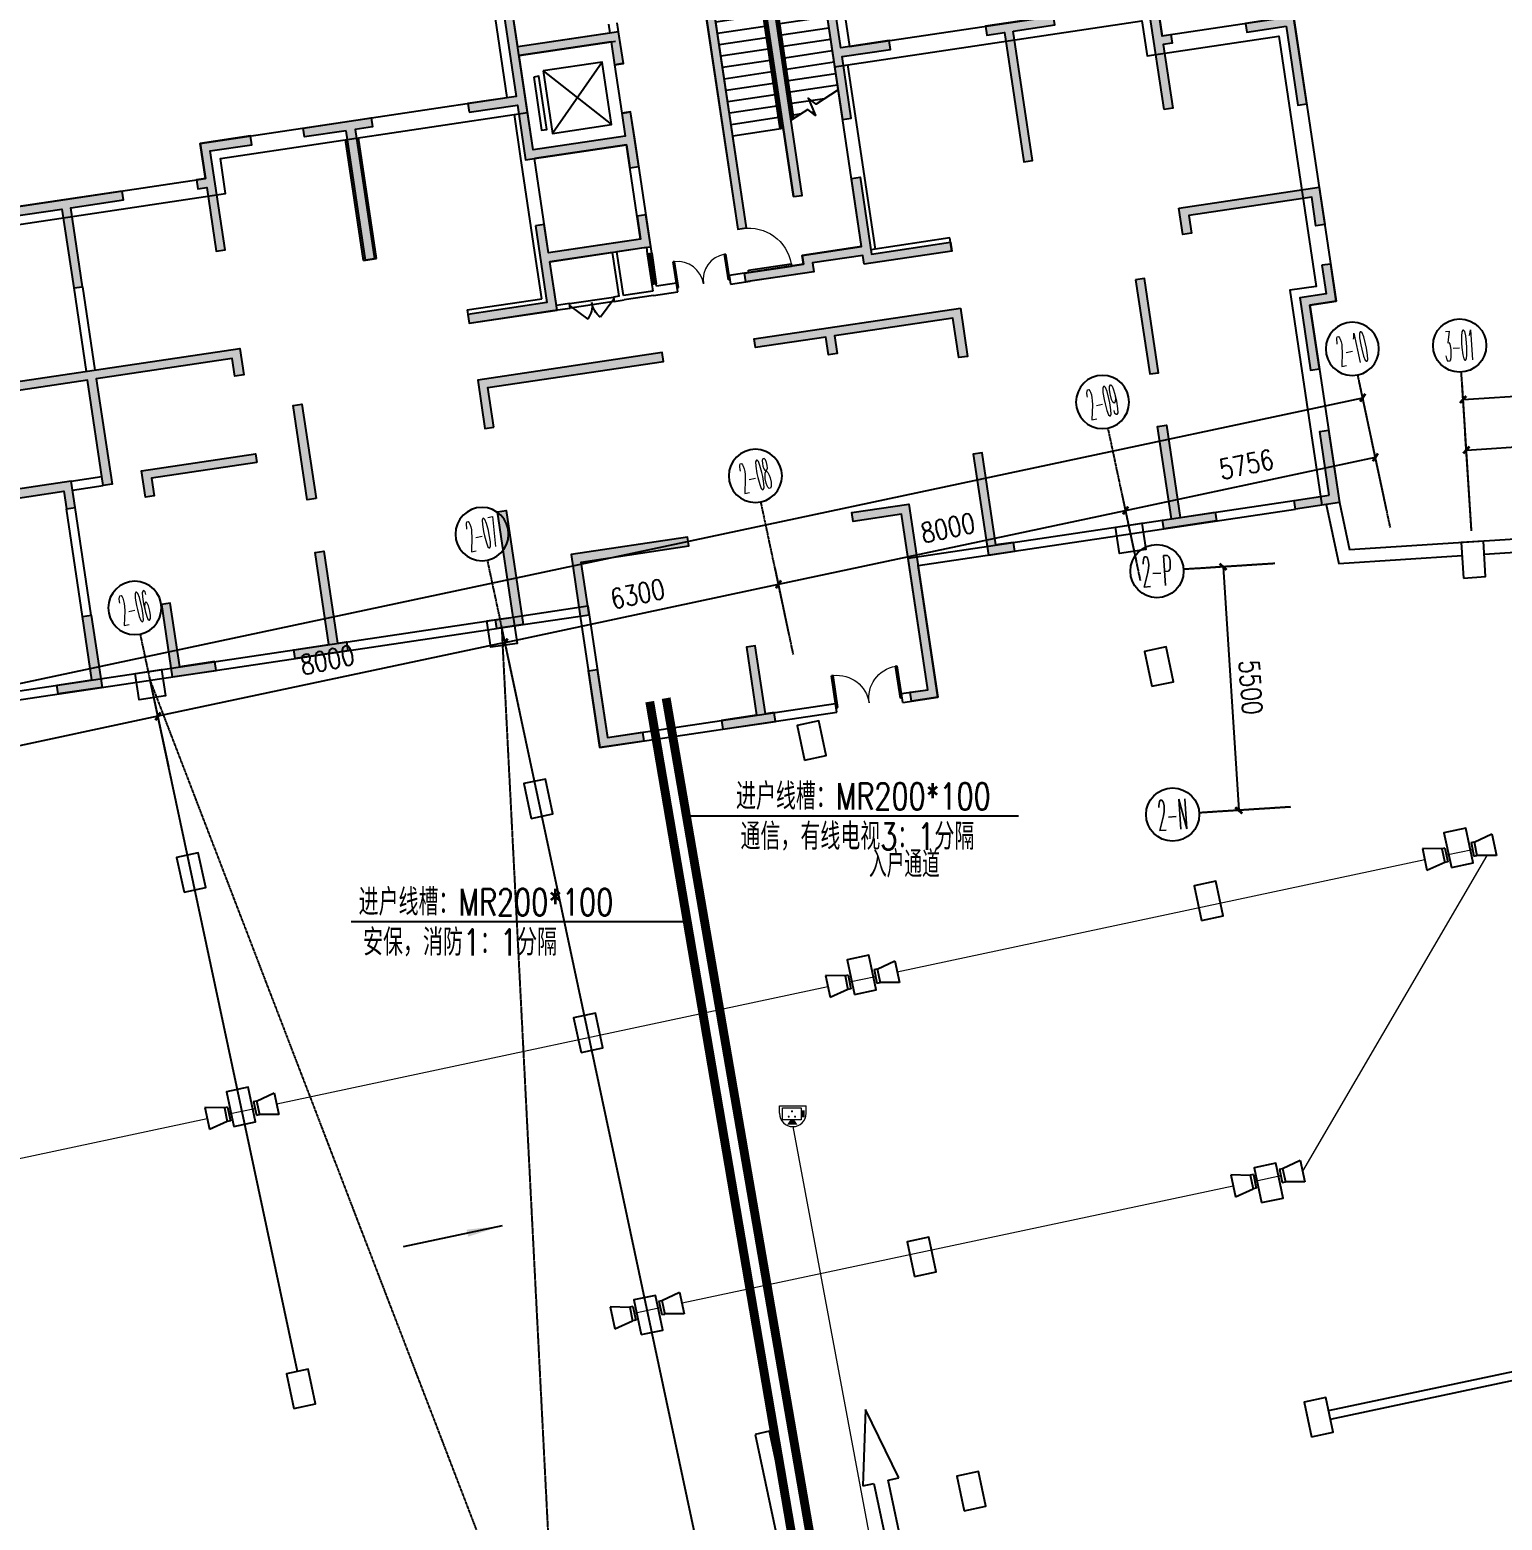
# Model space of a CAD drawing. Extents: x -781653 to 929899, y -295171 to 30012.
# Drawn here: x -234958 to -201771, y -152853 to -119255 of the extents above; entities that cross this region are included whole.
import ezdxf
from ezdxf.enums import TextEntityAlignment as Align

# ---------------------------------------------------------------- set-up
doc = ezdxf.new("R2010")
doc.units = 0
doc.header["$LTSCALE"] = 10
doc.header["$MEASUREMENT"] = 0
for name, pattern in [('CENTER', [2, 1.25, -0.25, 0.25, -0.25]), ('DASH', [0.35, 0.25, -0.1]), ('DASHED', [0.75, 0.5, -0.25])]:
    doc.linetypes.add(name, pattern=pattern)
doc.layers.get('0').update_dxf_attribs({"linetype": 'CONTINUOUS'})
doc.layers.get('Defpoints').update_dxf_attribs({"linetype": 'CONTINUOUS'})
for name, color, linetype in [('A-STAIRS', 9, 'CONTINUOUS'), ('AXIS', 3, 'CONTINUOUS'), ('AXIS_TEXT', 7, 'CONTINUOUS'), ('COLU', 1, 'CONTINUOUS'), ('DIM_ELEV', 3, 'CONTINUOUS'), ('DIM_SYMB', 3, 'CONTINUOUS'), ('DOTE', 8, 'CENTER'), ('jq-h', 252, 'CONTINUOUS'), ('jz', 121, 'CONTINUOUS'), ('OUTLINE', 93, 'DASH'), ('PUB_DIM', 3, 'CONTINUOUS'), ('RD-equip', 3, 'CONTINUOUS'), ('RD-text', 4, 'CONTINUOUS'), ('STAIR', 9, 'CONTINUOUS'), ('TEXT', 7, 'CONTINUOUS'), ('wall', 8, 'CONTINUOUS'), ('WINDOW', 4, 'CONTINUOUS'), ('wj', 7, 'CONTINUOUS'), ('结构墙', 1, 'CONTINUOUS'), ('行车方向', 4, 'CONTINUOUS'), ('行车线', 207, 'CONTINUOUS')]:
    doc.layers.add(name, color=color, linetype=linetype)
doc.layers.add('RD-line', color=2, linetype='CONTINUOUS', lineweight=0)
doc.layers.get('DOTE').off()
doc.styles.add('_TCH_AXIS', font='COMPLEX', dxfattribs={"bigfont": 'GBCBIG'})
doc.styles.add('_TEL_DIM', font='SIMPLEX', dxfattribs={"width": 0.8, "height": 3.5, "bigfont": 'HZTXT'})
doc.styles.add('COMPLEX', font='COMPLEX')
doc.styles.add('DIM_FONT', font='SIMPLEX', dxfattribs={"width": 0.8, "bigfont": 'HZTXT'})
doc.styles.add('FS2', font='tjromans.shx', dxfattribs={"width": 0.8, "bigfont": 'tjhztxt.shx'})
doc.linetypes.add('BRA', pattern='A,2.8,-0.1,["B",_TEL_DIM,S=0.07,R=0,X=0,Y=-0.12],-0.25', length=3.15)
doc.linetypes.add('CCTV', pattern='A,2.8,-0.1,["V",_TEL_DIM,S=0.07,R=0,X=0,Y=-0.12],-0.25', length=3.15)
doc.dimstyles.new('DIMN300', dxfattribs={"dimscale": 3, "dimtxt": 300, "dimasz": 100, "dimexe": 250, "dimexo": 300, "dimgap": 150, "dimtad": 1, "dimdec": 0, "dimzin": 0, "dimdsep": 46, "dimtxsty": 'DIM_FONT', "dimblk": 'ARCHTICK', "dimcen": 0.09, "dimclrt": 7, "dimazin": 2, "dimtfac": 1, "dimtdec": 0, "dimtix": 1, "dimtmove": 2, "dimatfit": 3, "dimfxl": 0, "dimtolj": 1, "dimtzin": 0, "dimarcsym": 0})

# ---------------------------------------------------------------- blocks, each defined once
blk = doc.blocks.new('_ARROW')
blk.add_solid([(0, 0), (-1, 0.1), (-1, -0.1)])
blk = doc.blocks.new('DTTT')
at = {"layer": 'jz'}
for p, q in [((748, -792), (-748, 792)), ((-748, -792), (748, 792))]:
    blk.add_line(p, q, dxfattribs=at)
for points in [[(-748, -792), (-748, 792), (748, 792), (748, -792)], [(-1003, -673), (-1003, 673), (-871, 673), (-871, -673)]]:
    blk.add_lwpolyline(points, close=True, dxfattribs=at)
blk = doc.blocks.new('st02')
at = {"layer": 'DIM_SYMB'}
blk.add_lwpolyline([(0, -1930), (537, -2172), (693, -2013), (587, -2426), (742, -2265), (1150, -2450)], dxfattribs=at)
at = {"layer": 'STAIR'}
for p, q in [((0, 0), (1150, 0)), ((1080, -2418), (1080, 0)), ((1120, -2436), (1120, 0)), ((2500, 0), (1350, 0)), ((1380, -2600), (1380, 0)), ((1420, -2600), (1420, 0)), ((0, -260), (1080, -260)), ((1120, -260), (1150, -260)), ((1380, -260), (1350, -260)), ((2500, -260), (1420, -260)), ((0, -520), (1080, -520)), ((1120, -520), (1150, -520)), ((1380, -520), (1350, -520)), ((2500, -520), (1420, -520)), ((0, -780), (1080, -780)), ((1120, -780), (1150, -780)), ((1380, -780), (1350, -780)), ((2500, -780), (1420, -780)), ((0, -1040), (1080, -1040)), ((0, -1300), (1080, -1300)), ((1120, -1040), (1150, -1040)), ((1120, -1300), (1150, -1300)), ((1380, -1040), (1350, -1040)), ((1380, -1300), (1350, -1300)), ((2500, -1040), (1420, -1040)), ((2500, -1300), (1420, -1300)), ((0, -1560), (1080, -1560)), ((1120, -1560), (1150, -1560)), ((1380, -1560), (1350, -1560)), ((2500, -1560), (1420, -1560)), ((0, -1820), (1080, -1820)), ((1120, -1820), (1150, -1820)), ((1380, -1820), (1350, -1820)), ((2500, -1820), (1420, -1820)), ((332, -2080), (1080, -2080)), ((609, -2340), (670, -2340)), ((907, -2340), (1080, -2340)), ((1120, -2080), (1150, -2080)), ((1120, -2340), (1150, -2340)), ((1380, -2080), (1350, -2080)), ((1380, -2340), (1350, -2340)), ((2500, -2080), (1420, -2080)), ((2500, -2340), (1420, -2340)), ((2500, -2600), (1350, -2600))]:
    blk.add_line(p, q, dxfattribs=at)
blk = doc.blocks.new('A$C24CC5D58')
at = {"color": 8, "extrusion": (0, 0, -1)}
for p, q in [((40800, 10850), (40800, 10150)), ((40800, 10850), (40900, 10850)), ((40833, 10150), (40833, 10850)), ((40867, 10150), (40867, 10850)), ((40900, 10850), (40900, 10150)), ((40900, 10150), (40800, 10150)), ((43000, 10100), (43000, 10150)), ((43000, 10150), (43975, 10150)), ((43000, 10100), (43975, 10100)), ((43975, 10150), (43975, 10100)), ((38900, 9950), (39254, 9596)), ((39900, 9950), (39546, 9596))]:
    blk.add_line(p, q, dxfattribs=at)
at = {"color": 8}
for p, q in [((41350, 10000), (41350, 10585)), ((41380, 10585), (41350, 10585)), ((41380, 10000), (41380, 10585)), ((42520, 10000), (42520, 10585)), ((42520, 10585), (42550, 10585)), ((42550, 10000), (42550, 10585)), ((41350, 10000), (41380, 10000)), ((42550, 10000), (42520, 10000))]:
    blk.add_line(p, q, dxfattribs=at)
at = {"color": 8, "lineweight": 13, "extrusion": (0, 0, -1)}
blk.add_arc((-43000, 10125), 975, 90, 178.5307, dxfattribs=at)
at = {"color": 8, "lineweight": 13}
for centre, start, end in [((41365, 10000), 0, 88.5307), ((42535, 10000), 91.4693, 180)]:
    blk.add_arc(centre, 585, start, end, dxfattribs=at)
at = {"color": 8, "extrusion": (0, 0, -1)}
for centre, start, end in [((-38900, 9950), 180, 225), ((-39900, 9950), 315, 360)]:
    blk.add_arc(centre, 500, start, end, dxfattribs=at)
at = {"layer": 'DIM_SYMB', "color": 8}
for points in [[(43640, 13200, 0, 0, 0), (43640, 15500, 80, 0, 0), (43640, 15800, 0, 0, 0)], [(45060, 15800, 0, 0, 0), (45060, 14800, 80, 0, 0), (45060, 14500, 0, 0, 0)]]:
    blk.add_lwpolyline(points, format="xyseb", dxfattribs=at)
at = {"layer": 'STAIR', "color": 8}
blk.add_line((40700, 15175), (40700, 14075), dxfattribs=at)
at = {"layer": 'wall', "color": 8}
for p, q in [((42900, 17100), (42900, 11100)), ((43100, 11100), (43100, 17100)), ((40700, 15900), (38600, 15900)), ((40700, 16100), (40700, 15900)), ((40900, 15800), (40900, 16100)), ((40900, 15900), (40900, 15900)), ((40900, 15175), (40900, 15800)), ((44250, 11640), (44250, 15800)), ((44450, 11640), (44450, 15800)), ((40700, 15700), (38600, 15700)), ((40700, 15700), (40800, 15700)), ((40700, 15700), (40700, 15175)), ((40700, 15175), (40900, 15175)), ((34450, 11650), (34450, 14400)), ((34750, 11650), (34750, 14400)), ((38300, 13450), (38300, 14400)), ((38600, 13550), (38600, 14400)), ((45600, 10300), (45600, 14400)), ((45900, 10200), (45900, 14400)), ((40900, 14075), (40700, 14075)), ((40700, 14075), (40700, 13550)), ((40900, 13450), (40900, 14075)), ((38300, 11100), (38300, 13450)), ((40700, 13550), (38600, 13550)), ((40900, 11100), (40900, 13450)), ((40700, 13350), (38600, 13350)), ((38600, 11200), (38600, 13350)), ((40700, 11200), (40700, 13350)), ((34450, 11650), (34750, 11650)), ((44250, 11640), (44450, 11640)), ((38300, 10200), (38300, 11100)), ((40130, 11200), (38600, 11200)), ((40700, 11200), (40130, 11200)), ((40900, 10850), (40900, 11100)), ((42900, 11100), (43100, 11100)), ((38600, 10000), (38600, 11000)), ((40030, 11000), (38600, 11000)), ((40030, 10000), (40030, 11000)), ((40800, 11000), (40130, 11000)), ((40130, 10000), (40130, 11000)), ((40800, 11000), (40800, 10850)), ((40800, 10850), (40900, 10850)), ((36600, 10200), (38300, 10200)), ((36600, 10200), (36600, 9900)), ((40900, 10150), (40800, 10150)), ((40800, 10150), (40800, 10000)), ((40900, 10100), (40900, 10150)), ((41350, 10100), (40900, 10100)), ((41350, 9900), (41350, 10100)), ((42900, 10100), (42550, 10100)), ((42550, 10100), (42550, 9900)), ((43100, 10100), (42900, 10100)), ((44250, 10100), (43100, 10100)), ((45600, 10300), (44250, 10300)), ((44250, 10300), (44250, 10100)), ((45600, 10100), (44450, 10100)), ((44450, 10100), (44450, 9900)), ((45600, 9900), (45600, 10100)), ((45800, 10200), (45800, 10200)), ((47600, 10200), (45800, 10200)), ((47600, 9900), (47600, 10200)), ((36600, 9900), (38500, 9900)), ((38500, 9900), (38900, 9900)), ((38900, 10000), (38600, 10000)), ((38900, 9900), (38900, 10000)), ((40030, 10000), (39900, 10000)), ((39900, 10000), (39900, 9900)), ((39900, 9900), (40130, 9900)), ((40800, 10000), (40130, 10000)), ((40800, 9900), (40130, 9900)), ((40800, 9900), (41350, 9900)), ((42550, 9900), (43000, 9900)), ((44450, 9900), (43000, 9900)), ((47600, 9900), (45600, 9900))]:
    blk.add_line(p, q, dxfattribs=at)
at = {"layer": 'WINDOW', "color": 8, "linetype": 'DASH'}
for p, q in [((40900, 15175), (40700, 15175)), ((40700, 14075), (40900, 14075))]:
    blk.add_line(p, q, dxfattribs=at)
at = {"layer": 'WINDOW', "color": 8}
for p, q in [((38900, 10000), (39900, 10000)), ((39900, 9900), (38900, 9900))]:
    blk.add_line(p, q, dxfattribs=at)
at = {"layer": 'OUTLINE', "color": 8, "xscale": -1}
blk.add_blockref('st02', (45600, 15800), dxfattribs=at)
at = {"layer": 'STAIR', "color": 8, "xscale": -0.9000000000232827, "yscale": 0.9000000000232827, "zscale": 0.9, "rotation": 180}
blk.add_blockref('DTTT', (39758, 14565), dxfattribs=at)
blk = doc.blocks.new('JG301')
at = {"layer": 'jq-h'}
for points in [[(21000, -1700), (21000, -200), (23100, -200), (23100, -500), (23300, -500), (23300, 0), (20800, 0), (20800, -2800), (19700, -2800), (19700, -3000), (20800, -3000), (20800, -4250), (23100, -4250), (23100, -4775), (23300, -4775), (23300, -3525), (23100, -3525), (23100, -4050), (21000, -4050), (21000, -1900), (23100, -1900), (23100, -2425), (23300, -2425), (23300, -1700)], [(28000, -500), (27400, -500), (27400, -300), (28200, -300), (28200, -2800), (29300, -2800), (29300, -3000), (28200, -3000), (28200, -4400), (28000, -4400)], [(25300, -1600), (25500, -1600), (25500, -6500), (25300, -6500)], [(26650, -1800), (26850, -1800), (26850, -5960), (26650, -5960)], [(13800, -5250), (13600, -5250), (13600, -3800), (13400, -3800), (13400, -3600), (13600, -3600), (13600, -2800), (14750, -2800), (14750, -3000), (13800, -3000)], [(17100, -5950), (16900, -5950), (16900, -3000), (15950, -3000), (15950, -2800), (17500, -2800), (17500, -3000), (17100, -3000)], [(31500, -2800), (33050, -2800), (33050, -3000), (32100, -3000), (32100, -5950), (31900, -5950), (31900, -3000), (31500, -3000)], [(35400, -5250), (35200, -5250), (35200, -3000), (34250, -3000), (34250, -2800), (35400, -2800), (35400, -3600), (35600, -3600), (35600, -3800), (35400, -3800)], [(10300, -5600), (10500, -5600), (10500, -3800), (11700, -3800), (11700, -3600), (9100, -3600), (9100, -3800), (10300, -3800)], [(38200, -3800), (37300, -3800), (37300, -3600), (38400, -3600), (38400, -3600), (38400, -5600), (38200, -5600)], [(20800, -5750), (20800, -7500), (19000, -7500), (19000, -7700), (21000, -7700), (21000, -6600), (23100, -6600), (23300, -6600), (23300, -5875), (23100, -5875), (23100, -6400), (21000, -6400), (21000, -5750)], [(30000, -7700), (28000, -7700), (28000, -7500), (26850, -7500), (26850, -7700), (25300, -7700), (25300, -7500), (26650, -7500), (26650, -7300), (28000, -7300), (28000, -5750), (28200, -5750), (28200, -7500), (30000, -7500)], [(10300, -10100), (10500, -10100), (10500, -7700), (13600, -7700), (13600, -8100), (13800, -8100), (13800, -7500), (7000, -7500), (7000, -8100), (7200, -8100), (7200, -7700), (10300, -7700)], [(35200, -7500), (38400, -7500), (38400, -8350), (38200, -8350), (38200, -7700), (35400, -7700), (35400, -8100), (35200, -8100)], [(15000, -11100), (14800, -11100), (14800, -8950), (15000, -8950)], [(19000, -9000), (23200, -9000), (23200, -9200), (19200, -9200), (19200, -10100), (19000, -10100)], [(25300, -9000), (30000, -9000), (30000, -10100), (29800, -10100), (29800, -9200), (27100, -9200), (27100, -9600), (26900, -9600), (26900, -9200), (25300, -9200)], [(34200, -11100), (34000, -11100), (34000, -8950), (34200, -8950)], [(37600, -10100), (37600, -9900), (38200, -9900), (38200, -9250), (38400, -9250), (38400, -10100), (37800, -10100), (37800, -11550), (37600, -11550)], [(9600, -9900), (7000, -9900), (7000, -10100), (9400, -10100), (9400, -10500), (9600, -10500)], [(11200, -9900), (13800, -9900), (13800, -10100), (11400, -10100), (11400, -10500), (11200, -10500)], [(19000, -12000), (19200, -12000), (19200, -14600), (18600, -14600), (18600, -14400), (19000, -14400)], [(14800, -12300), (15000, -12300), (15000, -14400), (15200, -14400), (15200, -14600), (14000, -14600), (14000, -14400), (14800, -14400)], [(29800, -12300), (30000, -12300), (30000, -14400), (30400, -14400), (30400, -14600), (29800, -14600)], [(35000, -14600), (33800, -14600), (33800, -14400), (34000, -14400), (34000, -12300), (34200, -12300), (34200, -14400), (35000, -14400)], [(8600, -14600), (9600, -14600), (9600, -12950), (9400, -12950), (9400, -14400), (8600, -14400)], [(12200, -14600), (11200, -14600), (11200, -12950), (11400, -12950), (11400, -14400), (12200, -14400)], [(37800, -14600), (36800, -14600), (36800, -14400), (37600, -14400), (37600, -12950), (37800, -12950)], [(20700, -14600), (20500, -14600), (20500, -13200), (23150, -13200), (23150, -13400), (20700, -13400)], [(28000, -13400), (26900, -13400), (26900, -13200), (28200, -13200), (28200, -17600), (27600, -17600), (27600, -17400), (28000, -17400)], [(20500, -15850), (20700, -15850), (20700, -17400), (21500, -17400), (21500, -17600), (20500, -17600)], [(24500, -17600), (23300, -17600), (23300, -17400), (24100, -17400), (24100, -15850), (24300, -15850), (24300, -17400), (24500, -17400)]]:
    blk.add_hatch(color=256, dxfattribs=at).paths.add_polyline_path(points)
at = {"layer": 'wj'}
blk.add_line((10500, -10100), (10300, -10100), dxfattribs=at)
for points in [[(19700, -3000), (20800, -3000), (20800, -4250), (23100, -4250), (23100, -4775), (23300, -4775), (23300, -3525), (23100, -3525), (23100, -4050), (21000, -4050), (21000, -1900), (23100, -1900), (23100, -2425), (23300, -2425), (23300, -1700), (21000, -1700), (21000, -200)], [(20800, 0), (20800, -2800), (19700, -2800), (19700, -3000)], [(28000, -500), (28000, -4400), (28200, -4400), (28200, -3000), (29300, -3000), (29300, -2800), (28200, -2800), (28200, -300), (27400, -300), (27400, -500), (28000, -500)], [(13600, -2800), (13600, -3600), (13400, -3600), (13400, -3800), (13600, -3800), (13600, -5250), (13800, -5250), (13800, -3000), (14750, -3000), (14750, -2800), (13600, -2800)], [(16900, -3000), (15950, -3000), (15950, -2800), (17500, -2800), (17500, -3000), (17100, -3000), (17100, -5950), (16900, -5950), (16900, -3000)], [(32100, -3000), (33050, -3000), (33050, -2800), (31500, -2800), (31500, -3000), (31900, -3000), (31900, -5950), (32100, -5950), (32100, -3000)], [(35200, -5250), (35200, -3000), (34250, -3000), (34250, -2800), (35400, -2800), (35400, -3600), (35600, -3600), (35600, -3800), (35400, -3800), (35400, -5250), (35200, -5250)], [(10300, -5600), (10500, -5600), (10500, -3800), (11700, -3800), (11700, -3600), (9100, -3600), (9100, -3800), (10300, -3800), (10300, -5600), (10500, -5600)], [(38200, -3800), (38200, -5600), (38400, -5600), (38400, -3600), (37300, -3600), (37300, -3800), (38200, -3800)], [(20800, -5750), (20800, -7500), (19000, -7500), (19000, -7700), (21000, -7700), (21000, -6600), (23100, -6600), (23100, -6600), (23300, -6600), (23300, -5875), (23100, -5875), (23100, -6400), (21000, -6400), (21000, -5750), (20800, -5750)], [(7000, -7500), (13800, -7500), (13800, -8100), (13600, -8100), (13600, -7700), (10500, -7700), (10500, -10100), (10300, -10100), (10300, -7700), (7200, -7700), (7200, -8100), (7000, -8100), (7000, -7500)], [(35200, -7500), (38400, -7500), (38400, -8350), (38200, -8350), (38200, -7700), (35400, -7700), (35400, -8100), (35200, -8100), (35200, -7500)], [(30000, -9000), (30000, -10100), (29800, -10100), (29800, -9200), (27100, -9200), (27100, -9600), (26900, -9600), (26900, -9200), (25300, -9200), (25300, -9000), (30000, -9000)], [(38200, -9250), (38200, -9900), (37600, -9900), (37600, -10100), (37600, -10100), (37600, -11550), (37800, -11550), (37800, -10100), (38400, -10100), (38400, -9250), (38200, -9250)], [(19200, -14600), (18600, -14600), (18600, -14400), (19000, -14400), (19000, -12000), (19200, -12000), (19200, -14600)], [(15000, -14400), (15200, -14400), (15200, -14600), (14000, -14600), (14000, -14400), (14800, -14400), (14800, -12300), (15000, -12300), (15000, -14400)], [(35000, -14400), (35000, -14600), (33800, -14600), (33800, -14400), (34000, -14400), (34000, -12300), (34200, -12300), (34200, -14400), (35000, -14400)], [(8600, -14400), (9400, -14400), (9400, -12950), (9600, -12950), (9600, -14600), (8600, -14600), (8600, -14400)], [(12200, -14400), (11400, -14400), (11400, -12950), (11200, -12950), (11200, -14600), (12200, -14600), (12200, -14400)], [(37600, -14400), (37600, -12950), (37800, -12950), (37800, -14600), (36800, -14600), (36800, -14400), (37600, -14400)], [(20500, -14600), (20700, -14600), (20700, -13400), (23150, -13400), (23150, -13200), (20500, -13200), (20500, -14600)], [(28200, -17600), (27600, -17600), (27600, -17400), (28000, -17400), (28000, -13400), (26900, -13400), (26900, -13200), (28200, -13200), (28200, -17600)], [(21500, -17400), (21500, -17600), (20500, -17600), (20500, -15850), (20700, -15850), (20700, -17400), (21500, -17400)], [(24500, -17400), (24300, -17400), (24300, -15850), (24100, -15850), (24100, -17400), (23300, -17400), (23300, -17600), (24500, -17600), (24500, -17400)]]:
    blk.add_lwpolyline(points, dxfattribs=at)
for points in [[(25500, -1600), (25300, -1600), (25300, -6500), (25500, -6500)], [(26650, -1800), (26650, -5960), (26850, -5960), (26850, -1800)], [(28000, -7700), (28000, -7500), (26850, -7500), (26850, -7700), (25300, -7700), (25300, -7500), (26650, -7500), (26650, -7300), (28000, -7300), (28000, -5750), (28200, -5750), (28200, -7500), (30000, -7500), (30000, -7700)], [(15000, -11100), (14800, -11100), (14800, -8950), (15000, -8950)], [(19200, -10100), (19200, -9200), (23200, -9200), (23200, -9000), (19000, -9000), (19000, -10100)], [(34000, -8950), (34000, -11100), (34200, -11100), (34200, -8950)], [(7000, -10100), (9400, -10100), (9400, -10500), (9600, -10500), (9600, -9900), (7000, -9900)], [(13800, -10100), (11400, -10100), (11400, -10500), (11200, -10500), (11200, -9900), (13800, -9900)], [(30400, -14400), (30000, -14400), (30000, -12300), (29800, -12300), (29800, -14600), (30400, -14600)]]:
    blk.add_lwpolyline(points, close=True, dxfattribs=at)
blk = doc.blocks.new('$DorLib2D$00000002')
for p, q in [((-0.5, 0), (-0.5, 0.4875)), ((-0.475, 0.4875), (-0.5, 0.4875)), ((-0.475, 0), (-0.475, 0.4875)), ((0.475, 0), (0.475, 0.4875)), ((0.475, 0.4875), (0.5, 0.4875)), ((0.5, 0), (0.5, 0.4875)), ((-0.5, 0), (-0.475, 0)), ((0.5, 0), (0.475, 0))]:
    blk.add_line(p, q)
at = {"lineweight": 13}
for centre, start, end in [((-0.4875, 0), 0, 88.53072), ((0.4875, 0), 91.46928, 180)]:
    blk.add_arc(centre, 0.4875, start, end, dxfattribs=at)
blk = doc.blocks.new('A$C1C157CE4')
at = {"layer": '行车线', "linetype": 'DASH', "ltscale": 3000}
for points in [[(4167, 2967), (1667, 2967), (1667, 3217), (0, 2800), (1667, 2383), (1667, 2633), (4167, 2633)], [(2531, 833), (2531, 583), (31, 583), (31, 250), (2531, 250), (2531, 0), (4198, 417)]]:
    blk.add_lwpolyline(points, close=True, dxfattribs=at)
blk = doc.blocks.new('A$C7EC620A8')
at = {"layer": 'COLU'}
for points in [[(138808, 89467), (139401, 89556), (139490, 88962), (138897, 88873)], [(146650, 88318), (147149, 88350), (147097, 89149), (146598, 89117), (146650, 88318)], [(124638, 87351), (125232, 87439), (125320, 86846), (124727, 86757)], [(139622, 85878), (140111, 85982), (139945, 86764), (139456, 86660), (139622, 85878)], [(116711, 86167), (117304, 86255), (117393, 85662), (116800, 85573)], [(131797, 84213), (132287, 84317), (132120, 85099), (131631, 84995), (131797, 84213)], [(125635, 82901), (126124, 83005), (125958, 83788), (125469, 83684), (125635, 82901)], [(146376, 81794), (146865, 81898), (146699, 82680), (146210, 82576), (146376, 81794)], [(117811, 81236), (118300, 81340), (118133, 82123), (117644, 82019), (117811, 81236)], [(140746, 80596), (141235, 80700), (141069, 81482), (140580, 81378), (140746, 80596)], [(132921, 78931), (133410, 79035), (133244, 79817), (132755, 79713), (132921, 78931)], [(126759, 77620), (127248, 77724), (127082, 78506), (126593, 78402), (126759, 77620)], [(118934, 75955), (119424, 76059), (119257, 76841), (118768, 76737), (118934, 75955)], [(142099, 74238), (142588, 74342), (142422, 75125), (141932, 75021), (142099, 74238)], [(134274, 72573), (134763, 72677), (134597, 73460), (134108, 73356), (134274, 72573)], [(128112, 71262), (128601, 71366), (128435, 72148), (127946, 72044), (128112, 71262)], [(120287, 69597), (120776, 69701), (120610, 70483), (120121, 70379), (120287, 69597)], [(143223, 68956), (143712, 69060), (143545, 69843), (143056, 69739), (143223, 68956)], [(135398, 67291), (135887, 67395), (135721, 68178), (135232, 68074), (135398, 67291)]]:
    blk.add_lwpolyline(points, close=True, dxfattribs=at)
at = {"layer": '结构墙', "linetype": 'ByBlock'}
for p, q in [((143555, 89974), (143840, 88638)), ((143853, 90018), (144079, 88954)), ((159306, 89934), (144079, 88954)), ((154601, 89331), (147117, 88849)), ((146618, 88817), (143840, 88638))]:
    blk.add_line(p, q, dxfattribs=at)
at = {"layer": '结构墙'}
for points in [[(89654, 81924), (88989, 86374), (88396, 86286), (87436, 92714), (90403, 93157), (90285, 93949), (97208, 94983), (96809, 97653), (99479, 98052), (99435, 98348), (104479, 99102), (104922, 96135), (111845, 97169), (111964, 96377), (118293, 97323), (118175, 98114), (125098, 99148), (124655, 102115)], [(132414, 102971), (132813, 100300), (139736, 101334), (139854, 100543), (142821, 100986), (143781, 94557), (143188, 94469), (143853, 90018)], [(90049, 81983), (89326, 86829), (88732, 86740), (87890, 92378), (90857, 92821), (90739, 93612), (97662, 94646), (97264, 97316), (99934, 97715), (99890, 98012), (104142, 98647), (104586, 95680), (111509, 96714), (111627, 95923), (118748, 96986), (118630, 97778), (125553, 98812), (125110, 101779)], [(132077, 102516), (132476, 99845), (139400, 100879), (139518, 100088), (142485, 100531), (143327, 94894), (142733, 94805), (143457, 89959)]]:
    blk.add_lwpolyline(points, dxfattribs=at)
blk = doc.blocks.new('_AXISO')
blk.add_circle((0, 0), 0.5)
at = {"layer": 'AXIS_TEXT', "style": 'COMPLEX', "width": 1.041667}
blk.add_attdef('A', text='', height=0.56, dxfattribs=at).set_placement((-0.25, -0.28), (0.25, -0.28), align=Align.FIT)
blk = doc.blocks.new('_ArchTick')
at = {"color": 0, "linetype": 'ByBlock', "const_width": 0.4}
blk.add_lwpolyline([(-0.5, -0.5), (0.5, 0.5)], dxfattribs=at)
blk = doc.blocks.new('*D212')
at = {"layer": 'Defpoints', "color": 0}
for p in [(154737, 98586), (154883, 96314), (146900, 95800)]:
    blk.add_point(p, dxfattribs=at)
at = {"layer": 'PUB_DIM', "color": 0, "lineweight": -2}
for p, q in [((154854, 96763), (154713, 98960)), ((146871, 96249), (146730, 98446)), ((146754, 98072), (154737, 98586))]:
    blk.add_line(p, q, dxfattribs=at)
at = {"layer": 'PUB_DIM', "color": 0, "lineweight": -2, "xscale": 150, "yscale": 150, "zscale": 150}
for p, rotation in [((154737, 98586), 3.681321670432945), ((146754, 98072), 183.6813216704329)]:
    blk.add_blockref('_ArchTick', p, dxfattribs=dict(at, rotation=rotation))
at = {"layer": 'PUB_DIM', "color": 7, "insert": (150717, 98778), "char_height": 450, "attachment_point": 5, "rotation": 3.6813, "style": 'DIM_FONT'}
blk.add_mtext('\\A1;8000', dxfattribs=at)
blk = doc.blocks.new('*D243')
at = {"layer": 'Defpoints', "color": 0}
for p in [(144703, 97907), (145040, 96325), (139410, 95127)]:
    blk.add_point(p, dxfattribs=at)
at = {"layer": 'PUB_DIM', "color": 0, "lineweight": -2}
for p, q in [((144946, 96766), (144625, 98274)), ((139073, 96709), (144703, 97907)), ((139316, 95568), (138995, 97076))]:
    blk.add_line(p, q, dxfattribs=at)
at = {"layer": 'PUB_DIM', "color": 0, "lineweight": -2, "xscale": 150, "yscale": 150, "zscale": 150}
for p, rotation in [((144703, 97907), 12.01260007418333), ((139073, 96709), 192.0126000741834)]:
    blk.add_blockref('_ArchTick', p, dxfattribs=dict(at, rotation=rotation))
at = {"layer": 'PUB_DIM', "color": 7, "insert": (141795, 97748), "char_height": 450, "attachment_point": 5, "rotation": 12.0126, "style": 'DIM_FONT'}
blk.add_mtext('\\A1;5756', dxfattribs=at)
blk = doc.blocks.new('*D247')
at = {"layer": 'Defpoints', "color": 0}
for p in [(109437, 90403), (117598, 90486), (109773, 88821)]:
    blk.add_point(p, dxfattribs=at)
at = {"layer": 'PUB_DIM', "color": 0, "lineweight": -2}
for p, q in [((117505, 90926), (117184, 92434)), ((117262, 92068), (109437, 90403)), ((109680, 89261), (109359, 90769))]:
    blk.add_line(p, q, dxfattribs=at)
at = {"layer": 'PUB_DIM', "color": 0, "lineweight": -2, "xscale": 150, "yscale": 150, "zscale": 150}
for p, rotation in [((117262, 92068), 12.0126000742341), ((109437, 90403), 192.012600074234)]:
    blk.add_blockref('_ArchTick', p, dxfattribs=dict(at, rotation=rotation))
at = {"layer": 'PUB_DIM', "color": 7, "insert": (113256, 91675), "char_height": 450, "attachment_point": 5, "rotation": 12.0126, "style": 'DIM_FONT'}
blk.add_mtext('\\A1;8000', dxfattribs=at)
blk = doc.blocks.new('*D248')
at = {"layer": 'Defpoints', "color": 0}
for p in [(117262, 92068), (125423, 92151), (117598, 90486)]:
    blk.add_point(p, dxfattribs=at)
at = {"layer": 'PUB_DIM', "color": 0, "lineweight": -2}
for p, q in [((125329, 92591), (125008, 94099)), ((125087, 93733), (117262, 92068)), ((117505, 90926), (117184, 92434))]:
    blk.add_line(p, q, dxfattribs=at)
at = {"layer": 'PUB_DIM', "color": 0, "lineweight": -2, "xscale": 150, "yscale": 150, "zscale": 150}
for p, rotation in [((125087, 93733), 12.01260007423394), ((117262, 92068), 192.0126000742339)]:
    blk.add_blockref('_ArchTick', p, dxfattribs=dict(at, rotation=rotation))
at = {"layer": 'PUB_DIM', "color": 7, "insert": (121080, 93340), "char_height": 450, "attachment_point": 5, "rotation": 12.0126, "style": 'DIM_FONT'}
blk.add_mtext('\\A1;8000', dxfattribs=at)
blk = doc.blocks.new('*D249')
at = {"layer": 'Defpoints', "color": 0}
for p in [(139073, 96709), (139410, 95127), (131585, 93462)]:
    blk.add_point(p, dxfattribs=at)
at = {"layer": 'PUB_DIM', "color": 0, "lineweight": -2}
for p, q in [((139316, 95568), (138995, 97076)), ((131249, 95044), (139073, 96709)), ((131491, 93903), (131171, 95411))]:
    blk.add_line(p, q, dxfattribs=at)
at = {"layer": 'PUB_DIM', "color": 0, "lineweight": -2, "xscale": 150, "yscale": 150, "zscale": 150}
for p, rotation in [((139073, 96709), 12.01260007417335), ((131249, 95044), 192.0126000741733)]:
    blk.add_blockref('_ArchTick', p, dxfattribs=dict(at, rotation=rotation))
at = {"layer": 'PUB_DIM', "color": 7, "insert": (135067, 96316), "char_height": 450, "attachment_point": 5, "rotation": 12.0126, "style": 'DIM_FONT'}
blk.add_mtext('\\A1;8000', dxfattribs=at)
blk = doc.blocks.new('*D250')
at = {"layer": 'Defpoints', "color": 0}
for p in [(131249, 95044), (131585, 93462), (125423, 92151)]:
    blk.add_point(p, dxfattribs=at)
at = {"layer": 'PUB_DIM', "color": 0, "lineweight": -2}
for p, q in [((131491, 93903), (131171, 95411)), ((125087, 93733), (131249, 95044)), ((125329, 92591), (125008, 94099))]:
    blk.add_line(p, q, dxfattribs=at)
at = {"layer": 'PUB_DIM', "color": 0, "lineweight": -2, "xscale": 150, "yscale": 150, "zscale": 150}
for p, rotation in [((131249, 95044), 12.01260007423477), ((125087, 93733), 192.0126000742348)]:
    blk.add_blockref('_ArchTick', p, dxfattribs=dict(at, rotation=rotation))
at = {"layer": 'PUB_DIM', "color": 7, "insert": (128074, 94828), "char_height": 450, "attachment_point": 5, "rotation": 12.0126, "style": 'DIM_FONT'}
blk.add_mtext('\\A1;6300', dxfattribs=at)
blk = doc.blocks.new('*D279')
at = {"layer": 'Defpoints', "color": 0}
for p in [(296371, 108841), (296590, 105431), (146900, 95800)]:
    blk.add_point(p, dxfattribs=at)
at = {"layer": 'PUB_DIM', "color": 0, "lineweight": -2}
for p, q in [((296561, 105880), (296347, 109215)), ((146680, 99210), (296371, 108841)), ((146871, 96249), (146656, 99584))]:
    blk.add_line(p, q, dxfattribs=at)
at = {"layer": 'PUB_DIM', "color": 0, "lineweight": -2, "xscale": 150, "yscale": 150, "zscale": 150}
for p, rotation in [((296371, 108841), 3.681321670432589), ((146680, 99210), 183.6813216704326)]:
    blk.add_blockref('_ArchTick', p, dxfattribs=dict(at, rotation=rotation))
at = {"layer": 'PUB_DIM', "color": 7, "insert": (228434, 104921), "char_height": 450, "attachment_point": 5, "rotation": 3.6813, "style": 'DIM_FONT'}
blk.add_mtext('\\A1;150000', dxfattribs=at)
blk = doc.blocks.new('*D282')
at = {"layer": 'Defpoints', "color": 0}
for p in [(142885, 95542), (143238, 90053), (141623, 89949)]:
    blk.add_point(p, dxfattribs=at)
at = {"layer": 'PUB_DIM', "color": 0, "lineweight": -2}
for p, q in [((142436, 95513), (140896, 95414)), ((141270, 95438), (141623, 89949)), ((142789, 90024), (141249, 89925))]:
    blk.add_line(p, q, dxfattribs=at)
at = {"layer": 'PUB_DIM', "color": 0, "lineweight": -2, "xscale": 150, "yscale": 150, "zscale": 150}
for p, rotation in [((141270, 95438), 93.68132167043176), ((141623, 89949), 273.6813216704318)]:
    blk.add_blockref('_ArchTick', p, dxfattribs=dict(at, rotation=rotation))
at = {"layer": 'PUB_DIM', "color": 7, "insert": (141895, 92722), "char_height": 450, "attachment_point": 5, "rotation": 273.6813, "style": 'DIM_FONT'}
blk.add_mtext('\\A1;5500', dxfattribs=at)
blk = doc.blocks.new('*D284')
at = {"layer": 'Defpoints', "color": 0}
for p in [(144418, 99250), (144986, 96579), (78518, 82436)]:
    blk.add_point(p, dxfattribs=at)
at = {"layer": 'PUB_DIM', "color": 0, "lineweight": -2}
for p, q in [((144892, 97019), (144340, 99616)), ((77950, 85106), (144418, 99250)), ((78424, 82876), (77872, 85473))]:
    blk.add_line(p, q, dxfattribs=at)
at = {"layer": 'PUB_DIM', "color": 0, "lineweight": -2, "xscale": 150, "yscale": 150, "zscale": 150}
for p, rotation in [((144418, 99250), 12.0126000742294), ((77950, 85106), 192.0126000742295)]:
    blk.add_blockref('_ArchTick', p, dxfattribs=dict(at, rotation=rotation))
at = {"layer": 'PUB_DIM', "color": 7, "insert": (111090, 92618), "char_height": 450, "attachment_point": 5, "rotation": 12.0126, "style": 'DIM_FONT'}
blk.add_mtext('\\A1;67956', dxfattribs=at)
blk = doc.blocks.new('PCY07')
at = {"color": 0, "lineweight": -2}
for p, q in [((-321, 0), (-321, 182)), ((-321, 182), (321, 182)), ((-249, -161), (-249, 129)), ((-249, 129), (205, 129)), ((205, 129), (205, -161)), ((321, 0), (321, 182)), ((205, -161), (-249, -161))]:
    blk.add_line(p, q, dxfattribs=at)
at = {"color": 0, "lineweight": -2, "const_width": 25}
for points in [[(-34, 48, 1), (-9, 48, 1)], [(-111, -81, 1), (-86, -81, 1)], [(67, -81, -1), (42, -81, -1)]]:
    blk.add_lwpolyline(points, format="xyb", close=True, dxfattribs=at)
at = {"color": 0, "lineweight": -2, "const_width": 80}
blk.add_lwpolyline([(245, 69), (245, -100)], dxfattribs=at)
at = {"color": 0, "lineweight": -2}
blk.add_lwpolyline([(-12, -162, 100, 250, 0), (-12, -272, 250, 250, 0)], format="xyseb", dxfattribs=at)
blk.add_arc((0, 0), 321, 180, 0, dxfattribs=at)
blk = doc.blocks.new('adasdasdasd')
at = {"layer": 'RD-equip'}
for p, q in [((-151, 430), (-251, 0)), ((-154, 500), (-154, 430)), ((-154, 500), (159, 500)), ((-154, 430), (159, 430)), ((251, 0), (158, 430)), ((159, 500), (159, 430)), ((-251, 0), (251, 0))]:
    blk.add_line(p, q, dxfattribs=at)
blk = doc.blocks.new('A$C447C5B7F')
at = {"layer": 'AXIS', "linetype": 'ByBlock'}
for p, q in [((146870.9, 96249.1), (146640.6, 99828.4)), ((145040, 96325.5), (144308.3, 99764.2)), ((139409.9, 95127.4), (138678.2, 98566.2)), ((131585.1, 93462.4), (130853.3, 96901.2)), ((125423, 92151.2), (124691.3, 95590)), ((142435.9, 95512.8), (140378.5, 95380.5)), ((117598.2, 90486.2), (116866.5, 93925)), ((142789, 90024.2), (140731.7, 89891.8))]:
    blk.add_line(p, q, dxfattribs=at)
ref = blk.add_blockref('_AXISO', (144182.9, 100351), dxfattribs=dict(at, xscale=-1200.000000000009, yscale=1200, zscale=1200, rotation=204.0252001484516))
ref.add_attrib('A', '2-10', dxfattribs={"layer": 'AXIS_TEXT', "linetype": 'ByBlock', "height": 678.82, "rotation": 12.0126, "style": '_TCH_AXIS', "width": 0.28}).set_placement((143921.6, 99948.4), (144585.5, 100089.6), align=Align.FIT)
ref = blk.add_blockref('_AXISO', (146602.1, 100427.2), dxfattribs=dict(at, xscale=1200, yscale=1200, zscale=1200))
ref.add_attrib('A', '3-01', dxfattribs={"layer": 'AXIS_TEXT', "linetype": 'ByBlock', "height": 678.82, "rotation": 3.68132, "style": '_TCH_AXIS', "width": 0.283784}).set_placement((146285.2, 100066.7), (146962.6, 100110.3), align=Align.FIT)
ref = blk.add_blockref('_AXISO', (138552.8, 99153), dxfattribs=dict(at, xscale=-1200.000000000009, yscale=1200, zscale=1200, rotation=204.0252001484516))
ref.add_attrib('A', '2-09', dxfattribs={"layer": 'AXIS_TEXT', "linetype": 'ByBlock', "height": 678.82, "rotation": 12.0126, "style": '_TCH_AXIS', "width": 0.2625}).set_placement((138291.5, 98750.4), (138955.5, 98891.6), align=Align.FIT)
ref = blk.add_blockref('_AXISO', (130728, 97488), dxfattribs=dict(at, xscale=-1200.000000000009, yscale=1200, zscale=1200, rotation=204.0252001484516))
ref.add_attrib('A', '2-08', dxfattribs={"layer": 'AXIS_TEXT', "linetype": 'ByBlock', "height": 678.82, "rotation": 12.0126, "style": '_TCH_AXIS', "width": 0.2625}).set_placement((130466.7, 97085.3), (131130.6, 97226.6), align=Align.FIT)
ref = blk.add_blockref('_AXISO', (124566, 96176.8), dxfattribs=dict(at, xscale=-1200.000000000009, yscale=1200, zscale=1200, rotation=204.0252001484516))
ref.add_attrib('A', '2-07', dxfattribs={"layer": 'AXIS_TEXT', "linetype": 'ByBlock', "height": 678.82, "rotation": 12.0126, "style": '_TCH_AXIS', "width": 0.2625}).set_placement((124304.6, 95774.1), (124968.6, 95915.4), align=Align.FIT)
ref = blk.add_blockref('_AXISO', (139779.8, 95341.9), dxfattribs=dict(at, xscale=1199.999999999993, yscale=1200, zscale=1200, rotation=3.681324481271491))
ref.add_attrib('A', '2-P', dxfattribs={"layer": 'AXIS_TEXT', "linetype": 'ByBlock', "height": 678.82, "rotation": 3.68132, "style": '_TCH_AXIS', "width": 0.333333}).set_placement((139462.9, 94981.4), (140140.3, 95025), align=Align.FIT)
ref = blk.add_blockref('_AXISO', (116741.2, 94511.7), dxfattribs=dict(at, xscale=-1200.000000000009, yscale=1200, zscale=1200, rotation=204.0252001484516))
ref.add_attrib('A', '2-06', dxfattribs={"layer": 'AXIS_TEXT', "linetype": 'ByBlock', "height": 678.82, "rotation": 12.0126, "style": '_TCH_AXIS', "width": 0.2625}).set_placement((116479.8, 94109.1), (117143.8, 94250.4), align=Align.FIT)
ref = blk.add_blockref('_AXISO', (140132.9, 89853.3), dxfattribs=dict(at, xscale=1199.999999999993, yscale=1200, zscale=1200, rotation=3.681324481271491))
ref.add_attrib('A', '2-N', dxfattribs={"layer": 'AXIS_TEXT', "linetype": 'ByBlock', "height": 678.82, "rotation": 3.68132, "style": '_TCH_AXIS', "width": 0.323077}).set_placement((139816, 89492.8), (140493.4, 89536.4), align=Align.FIT)
at = {"layer": 'PUB_DIM'}
dim = blk.add_linear_dim(base=(296370.9, 108840.7), p1=(146899.8, 95800), p2=(296590.3, 105431.1), angle=3.68132, dimstyle='DIMN300', override={"dimscale": 1.5}, dxfattribs=at)
dim.commit()
dim.dimension.update_dxf_attribs({"geometry": '*D279', "text_midpoint": (228434.3, 104920.6), "dimtype": 129})
for p1, p2, distance, picture, middle in [((78518, 82435.6), (144986, 96579.1), 2730.2, '*D284', (111090.1, 92618)), ((146899.8, 95800), (154883.3, 96313.7), 2276.6, '*D212', (150716.5, 98777.8)), ((139409.9, 95127.4), (145040, 96325.5), 1616.8, '*D243', (141794.8, 97748)), ((131585.1, 93462.4), (139409.9, 95127.4), 1616.8, '*D249', (135067.3, 96316.5)), ((142885, 95541.7), (143238.1, 90053.1), -1618.6, '*D282', (141895.4, 92722.4)), ((125423, 92151.2), (131585.1, 93462.4), 1616.8, '*D250', (128073.9, 94828.4)), ((125423, 92151.2), (117598.2, 90486.2), -1616.8, '*D248', (121080.5, 93340.3)), ((117598.2, 90486.2), (109773.4, 88821.2), -1616.8, '*D247', (113255.6, 91675.3))]:
    dim = blk.add_aligned_dim(p1=p1, p2=p2, distance=distance, dimstyle='DIMN300', override={"dimscale": 1.5}, dxfattribs=at)
    dim.commit()
    dim.dimension.update_dxf_attribs({"geometry": picture, "text_midpoint": middle})

msp = doc.modelspace()

# ---------------------------------------------------------------- linework, layer by layer
at = {"layer": 'A-STAIRS', "linetype": 'DASH', "ltscale": 5}
for p, q in [((-221726.6, -183343.2), (-224316.5, -132733.4)), ((-213901.8, -181678.2), (-232243.7, -133917.3))]:
    msp.add_line(p, q, dxfattribs=at)
at = {"layer": 'A-STAIRS'}
for p, q in [((-213901.8, -181678.2), (-224316.5, -132733.4)), ((-228927.8, -149500.9), (-232243.7, -133917.3))]:
    msp.add_line(p, q, dxfattribs=at)
at = {"layer": 'DIM_ELEV', "linetype": 'ByBlock'}
msp.add_lwpolyline([(-224312.8, -146216.1), (-226542.4, -146690.5)], dxfattribs=at)
at = {"layer": 'RD-line', "linetype": 'BRA', "ltscale": 0.8}
for p, q in [((-203028.2, -137855.5), (-202441.3, -137730.6)), ((-215406.9, -140489.5), (-203517.5, -137959.6)), ((-202120.1, -137867.9), (-206271.7, -144982.9)), ((-216483.1, -140718.5), (-215896.2, -140593.6)), ((-229393.8, -143465.7), (-216972.4, -140822.6)), ((-245043.5, -146795.8), (-230959.2, -143798.8)), ((-230469.9, -143694.7), (-229883.1, -143569.9)), ((-206760.2, -145090.7), (-207347.1, -145215.5)), ((-207836.4, -145319.7), (-220257.8, -147962.8)), ((-220747.1, -148066.9), (-221333.9, -148191.8))]:
    msp.add_line(p, q, dxfattribs=at)
at = {"layer": 'RD-line', "linetype": 'CCTV', "ltscale": 0.8}
msp.add_line((-217760, -143980.6), (-214503.8, -161389.1), dxfattribs=at)
at = {"layer": 'RD-line', "linetype": 'DASHED', "const_width": 200}
msp.add_lwpolyline([(-220985.3, -134400.6), (-216323.1, -161746.9)], dxfattribs=at)
at = {"layer": 'RD-line', "const_width": 200}
msp.add_lwpolyline([(-220615.3, -134322.1), (-215766.4, -162519.8)], dxfattribs=at)
at = {"layer": 'RD-text'}
for p, q in [((-220159.6, -136972.1), (-212674.1, -136972.1)), ((-227715.3, -139357.7), (-220140.1, -139357.7))]:
    msp.add_line(p, q, dxfattribs=at)
at = {"layer": 'wall', "linetype": 'ByBlock'}
for p, q in [((-233968.1, -125075), (-233687.5, -126954.2)), ((-233770.3, -125045.5), (-233489.7, -126924.6)), ((-234025.3, -129431.2), (-233333, -129327.9)), ((-233995.8, -129629.1), (-233303.4, -129525.7)), ((-233574.8, -132447.8), (-233936.7, -130024.7)), ((-233772.6, -132477.3), (-234134.5, -130054.2)), ((-215283.2, -134417.5), (-215312.7, -134219.7)), ((-216766.7, -134639.1), (-216796.3, -134441.3))]:
    msp.add_line(p, q, dxfattribs=at)
at = {"layer": 'wall'}
for p, q in [((-205685.2, -150382.8), (-201493.1, -149490.8)), ((-205643.6, -150578.4), (-201480.1, -149692.5))]:
    msp.add_line(p, q, dxfattribs=at)
for points in [[(-215312.7, -134219.7), (-214719.3, -134131.1), (-215162.4, -131164), (-206459, -129864.1)], [(-215283.2, -134417.5), (-214492, -134299.4), (-214935.1, -131332.3), (-206429.4, -130062)], [(-247456.2, -139020.3), (-242313.3, -138252.2), (-242756.4, -135285.2), (-241272.9, -135063.6), (-223865.9, -132463.9), (-222382.4, -132242.3), (-221939.2, -135209.4), (-216796.3, -134441.3)], [(-239886.4, -135058.7), (-223836.4, -132661.7), (-222550.6, -132469.6), (-222107.5, -135436.7), (-216766.7, -134639.1)]]:
    msp.add_lwpolyline(points, dxfattribs=at)

# ---------------------------------------------------------------- block references
at = {"rotation": 8.494301955372288}
msp.add_blockref('A$C24CC5D58', (-259789.6, -141064.5), dxfattribs=at)
at = {"layer": 'DIM_ELEV', "linetype": 'ByBlock', "xscale": -800, "yscale": 799.9999999998568, "zscale": 799.9999999999998, "rotation": 192.0126000606179}
msp.add_blockref('_ARROW', (-224312.8, -146216.1), dxfattribs=at)
at = {"layer": 'DOTE'}
msp.add_blockref('A$C447C5B7F', (-349332.1, -226799.4), dxfattribs=at)
at = {"layer": 'jq-h', "rotation": 8.49430196274054}
msp.add_blockref('JG301', (-244982.3, -121057.9), dxfattribs=at)
at = {"layer": 'RD-equip', "xscale": -1, "rotation": 102.1575992250562}
for p in [(-201952.8, -137622.8), (-215407.7, -140485.9), (-229394.6, -143462.1), (-206271.7, -144982.9), (-220258.6, -147959.1)]:
    msp.add_blockref('adasdasdasd', p, dxfattribs=at)
at = {"layer": 'RD-equip'}
for p, rotation in [((-203518.2, -137955.9), 281.867600922147), ((-216973.2, -140819), 281.8676009229629), ((-230960, -143795.2), 281.8676009229629), ((-207837.1, -145316), 281.8676009229629), ((-221824, -148292.2), 281.8676009229629)]:
    msp.add_blockref('adasdasdasd', p, dxfattribs=dict(at, rotation=rotation))
at = {"layer": 'RD-equip', "color": 3, "lineweight": 0, "xscale": 0.9345000046305358, "yscale": 0.934500004601432, "zscale": 0.9345000046725}
msp.add_blockref('PCY07', (-217760, -143680.9), dxfattribs=at)
at = {"layer": 'WINDOW', "linetype": 'ByBlock', "xscale": -1500, "yscale": 1500, "zscale": 1500, "rotation": 8.494301792933449}
msp.add_blockref('$DorLib2D$00000002', (-216039.7, -134429.4), dxfattribs=at)
at = {"layer": '结构墙'}
msp.add_blockref('A$C7EC620A8', (-349293.1, -219932.3), dxfattribs=at)
at = {"layer": '行车方向', "rotation": 102.0126000742227}
msp.add_blockref('A$C1C157CE4', (-214840.9, -154377.4), dxfattribs=at)

# ---------------------------------------------------------------- texts
at = {"layer": 'RD-text', "style": '_TEL_DIM', "width": 0.75}
for s, p in [('进户线槽：MR200*100', (-219040.9, -136835.1)), ('通信，有线电视3：1分隔', (-218939.6, -137740.3)), ('进户线槽：MR200*100', (-227547.3, -139220.7)), ('安保，消防1：1分隔', (-227446, -140126))]:
    msp.add_text(s, height=600, dxfattribs=at).set_placement(p)
at = {"layer": 'TEXT', "style": 'FS2', "width": 0.7}
msp.add_text('入户通道', height=600, rotation=359.83888, dxfattribs=at).set_placement((-216044.5, -138362.2, 0))

doc.saveas('drawing.dxf')
